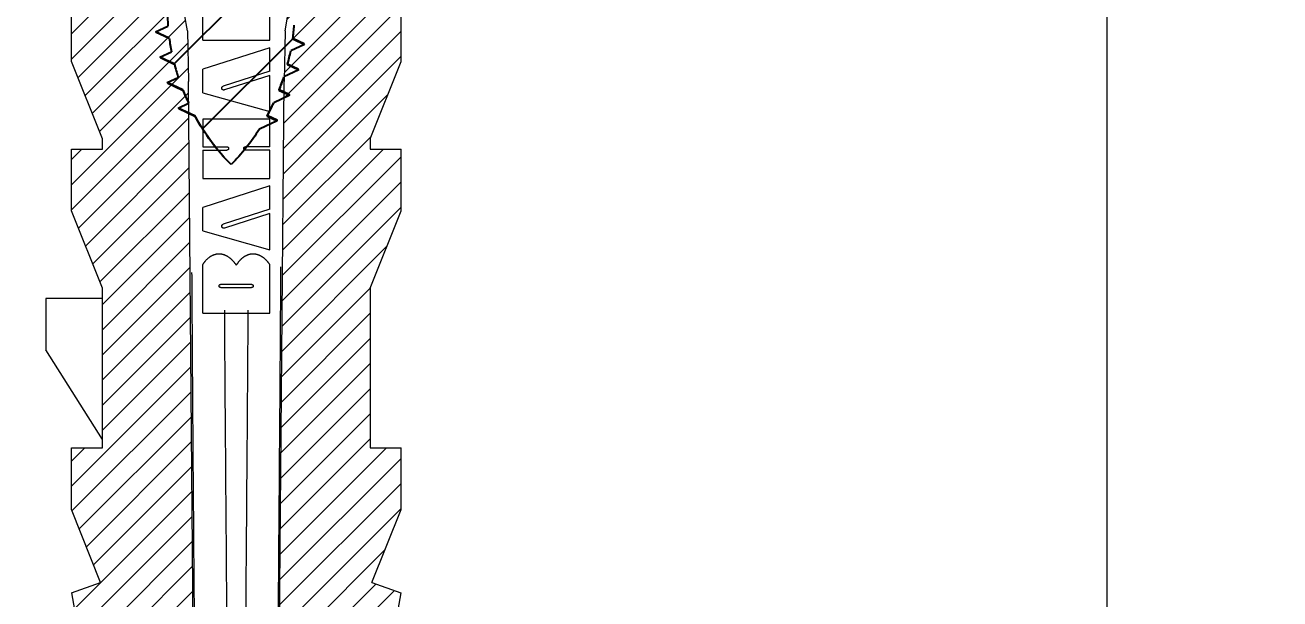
# Model space of a CAD drawing. Header units: millimetres. Extents: x 1366 to 1807, y -424 to -118.
# Drawn here: x 1563.7 to 1588.36, y -308.6 to -297.32 of the extents above; entities that cross this region are included whole.
import ezdxf

# ---------------------------------------------------------------- set-up
doc = ezdxf.new("R2010")
doc.units = ezdxf.units.MM
for name, color, linetype, lineweight in [('dim', 3, 'Continuous', 9), ('hatch', 56, 'Continuous', 9), ('part', 7, 'Continuous', 20)]:
    doc.layers.add(name, color=color, linetype=linetype, lineweight=lineweight)
doc.styles.add('宋体', font='SimSun.ttf')
doc.dimstyles.new('YanXiu', dxfattribs={"dimscale": 1.5, "dimtxt": 2.5, "dimasz": 2.2, "dimexe": 0.65, "dimexo": 0.65, "dimgap": 0.5, "dimtad": 1, "dimdsep": 46, "dimtxsty": '宋体', "dimcen": 0, "dimclrd": 3, "dimclre": 3, "dimclrt": 3, "dimazin": 2, "dimtfac": 1, "dimtofl": 0, "dimtmove": 0, "dimatfit": 3, "dimfxl": 0, "dimlwd": 5, "dimlwe": 5, "dimarcsym": 0})

# ---------------------------------------------------------------- blocks, each defined once
blk = doc.blocks.new('*D44')
at = {"layer": 'Defpoints', "color": 0}
for p in [(1609.363, -247.756), (1584.954, -326.591), (1609.363, -326.591)]:
    blk.add_point(p, dxfattribs=at)
at = {"layer": 'dim', "color": 3, "lineweight": 5}
for p, q in [((1608.614, -247.756), (1584.204, -247.756)), ((1584.954, -250.756), (1584.954, -323.591)), ((1608.614, -326.591), (1584.204, -326.591))]:
    blk.add_line(p, q, dxfattribs=at)
at = {"layer": 'dim', "color": 3}
for points in [[(1584.454, -250.756), (1585.454, -250.756), (1584.954, -247.756)], [(1584.454, -323.591), (1585.454, -323.591), (1584.954, -326.591)]]:
    blk.add_solid(points, dxfattribs=at)
at = {"layer": 'dim', "color": 3, "insert": (1582.329, -285.971), "char_height": 3.75, "attachment_point": 5, "rotation": 90, "style": '宋体'}
blk.add_mtext('78.84', dxfattribs=at)
blk = doc.blocks.new('*u48')
at = {"layer": 'hatch', "linetype": 'Continuous'}
h = blk.add_hatch(dxfattribs=at)
h.set_pattern_fill('DEFAULT__3', color=2, scale=0.34925, angle=45, style=0, pattern_type=0)
h.set_pattern_definition([(45, (-417.5015, -92.55667), (-0.24695704, 0.24695704), [])])
edge = h.paths.add_edge_path()
edge.add_line((0.999, -14.168), (2.573, -5.06))
edge.add_line((2.669, -0.357), (2.573, -5.06))
edge.add_spline(control_points=[(2.669, -0.357), (2.674, -0.147), (2.824, 0), (3.033, 0)], knot_values=[0, 0, 0, 0, 1, 1, 1, 1], weights=[1, 0.809532, 0.809532, 1], degree=3, periodic=0)
edge.add_line((3.033, 0), (4.187, 0))
edge.add_line((4.187, 0), (4.187, -0.202))
edge.add_line((4.187, -0.202), (3.023, -0.837))
edge.add_line((3.023, -3.744), (3.023, -0.837))
edge.add_line((3.276, -5.971), (3.023, -3.744))
edge.add_line((2.669, -7.489), (3.276, -5.971))
edge.add_line((2.669, -7.489), (2.669, -7.691))
edge.add_line((2.669, -7.691), (3.276, -7.691))
edge.add_line((3.276, -8.906), (3.276, -7.691))
edge.add_line((2.669, -10.424), (3.276, -8.906))
edge.add_line((2.669, -10.424), (2.669, -10.626))
edge.add_line((2.669, -10.626), (2.669, -13.396))
edge.add_line((2.669, -13.396), (2.669, -13.561))
edge.add_line((2.669, -13.561), (3.276, -13.561))
edge.add_line((3.276, -14.775), (3.276, -13.561))
edge.add_line((2.669, -16.293), (3.276, -14.775))
edge.add_line((2.669, -16.293), (2.669, -16.496))
edge.add_line((2.669, -16.496), (3.276, -16.496))
edge.add_line((3.276, -17.71), (3.276, -16.496))
edge.add_line((2.669, -19.228), (3.276, -17.71))
edge.add_line((2.669, -19.228), (2.669, -22.365))
edge.add_line((2.669, -22.365), (3.276, -22.365))
edge.add_line((3.276, -23.58), (3.276, -22.365))
edge.add_line((2.704, -25.009), (3.276, -23.58))
edge.add_line((2.704, -25.009), (3.273, -25.216))
edge.add_line((3.273, -25.216), (2.973, -26.919))
edge.add_line((2.973, -26.919), (2.973, -28.64))
edge.add_line((2.973, -28.64), (2.72, -30.056))
edge.add_line((1.354, -30.056), (2.72, -30.056))
edge.add_line((1.354, -30.056), (1.354, -31.068))
edge.add_line((1.354, -31.068), (0.848, -31.068))
edge.add_line((0.848, -30.056), (0.848, -31.068))
edge.add_line((0.848, -30.056), (0.979, -15.167))
edge.add_line((0.999, -14.168), (0.979, -15.167))
edge = h.paths.add_edge_path()
edge.add_line((-0.923, -14.168), (-2.497, -5.06))
edge.add_line((-0.923, -14.168), (-0.903, -15.167))
edge.add_line((-0.772, -30.056), (-0.903, -15.167))
edge.add_line((-0.772, -30.056), (-0.772, -31.068))
edge.add_line((-0.772, -31.068), (-1.278, -31.068))
edge.add_line((-1.278, -30.056), (-1.278, -31.068))
edge.add_line((-2.644, -30.056), (-1.278, -30.056))
edge.add_line((-2.897, -28.64), (-2.644, -30.056))
edge.add_line((-2.897, -26.919), (-2.897, -28.64))
edge.add_line((-3.197, -25.216), (-2.897, -26.919))
edge.add_line((-3.197, -25.216), (-2.629, -25.009))
edge.add_line((-2.629, -25.009), (-3.2, -23.58))
edge.add_line((-3.2, -23.58), (-3.2, -22.365))
edge.add_line((-3.2, -22.365), (-2.593, -22.365))
edge.add_line((-2.593, -22.365), (-2.593, -22.201))
edge.add_line((-2.593, -22.201), (-2.593, -19.43))
edge.add_line((-2.593, -19.43), (-2.593, -19.228))
edge.add_line((-2.593, -19.228), (-3.2, -17.71))
edge.add_line((-3.2, -17.71), (-3.2, -16.496))
edge.add_line((-3.2, -16.496), (-2.593, -16.496))
edge.add_line((-2.593, -16.496), (-2.593, -16.293))
edge.add_line((-2.593, -16.293), (-3.2, -14.775))
edge.add_line((-3.2, -14.775), (-3.2, -13.561))
edge.add_line((-3.2, -13.561), (-2.593, -13.561))
edge.add_line((-2.593, -13.561), (-2.593, -10.424))
edge.add_line((-2.593, -10.424), (-3.2, -8.906))
edge.add_line((-3.2, -8.906), (-3.2, -7.691))
edge.add_line((-3.2, -7.691), (-2.593, -7.691))
edge.add_line((-2.593, -7.691), (-2.593, -7.489))
edge.add_line((-2.593, -7.489), (-3.2, -5.971))
edge.add_line((-3.2, -5.971), (-2.947, -3.744))
edge.add_line((-2.947, -3.744), (-2.947, -0.837))
edge.add_line((-4.111, -0.202), (-2.947, -0.837))
edge.add_line((-4.111, -0.202), (-4.111, 0))
edge.add_line((-4.111, 0), (-2.958, 0))
edge.add_spline(control_points=[(-2.593, -0.357), (-2.598, -0.147), (-2.748, 0), (-2.958, 0)], knot_values=[0, 0, 0, 0, 1, 1, 1, 1], weights=[1, 0.809532, 0.809532, 1], degree=3, periodic=0)
edge.add_line((-2.593, -0.357), (-2.497, -5.06))
at = {"layer": 'part', "color": 7, "linetype": 'Continuous'}
for p, q in [((-0.923, -14.168), (-2.497, -5.06)), ((-0.923, -14.168), (-2.497, -5.06)), ((0.999, -14.168), (2.573, -5.06)), ((0.999, -14.168), (2.573, -5.06)), ((-3.2, -14.775), (-3.2, -13.561)), ((-3.2, -14.775), (-3.2, -13.561)), ((-0.62, -14.352), (-0.62, -13.587)), ((3.276, -14.775), (3.276, -13.561)), ((3.276, -14.775), (3.276, -13.561)), ((0.696, -14.352), (0.696, -13.814)), ((-0.923, -14.168), (-0.903, -15.167)), ((-0.923, -14.168), (-0.903, -15.167)), ((0.999, -14.168), (0.979, -15.167)), ((0.999, -14.168), (0.979, -15.167)), ((-0.62, -14.352), (0.696, -14.352)), ((0.696, -14.506), (-0.62, -14.927)), ((0.696, -14.964), (0.696, -14.506)), ((-2.593, -16.293), (-3.2, -14.775)), ((-2.593, -16.293), (-3.2, -14.775)), ((2.669, -16.293), (3.276, -14.775)), ((2.669, -16.293), (3.276, -14.775)), ((-0.62, -15.39), (-0.62, -14.927)), ((0.696, -14.964), (-0.22, -15.259)), ((-0.772, -30.056), (-0.903, -15.167)), ((-0.772, -30.056), (-0.903, -15.167)), ((0.696, -15.046), (-0.196, -15.333)), ((0.696, -15.759), (0.696, -15.046)), ((0.848, -30.056), (0.979, -15.167)), ((0.848, -30.056), (0.979, -15.167)), ((-0.62, -15.39), (0.696, -15.759)), ((-0.62, -15.909), (-0.62, -16.448)), ((0.696, -15.909), (-0.62, -15.909)), ((0.696, -16.448), (0.696, -15.909)), ((-3.2, -16.496), (-2.593, -16.496)), ((-3.2, -16.496), (-2.593, -16.496)), ((-3.2, -17.71), (-3.2, -16.496)), ((-3.2, -17.71), (-3.2, -16.496)), ((-2.593, -16.496), (-2.593, -16.293)), ((-2.593, -16.496), (-2.593, -16.293)), ((-0.62, -16.448), (-0.146, -16.448)), ((-0.62, -16.515), (-0.62, -17.073)), ((-0.62, -16.515), (-0.146, -16.515)), ((0.696, -16.448), (0.218, -16.448)), ((0.696, -16.515), (0.218, -16.515)), ((0.696, -17.073), (0.696, -16.515)), ((2.669, -16.293), (2.669, -16.496)), ((2.669, -16.293), (2.669, -16.496)), ((2.669, -16.496), (3.276, -16.496)), ((2.669, -16.496), (3.276, -16.496)), ((3.276, -17.71), (3.276, -16.496)), ((3.276, -17.71), (3.276, -16.496)), ((-0.62, -17.073), (0.696, -17.073)), ((0.696, -17.219), (-0.62, -17.64)), ((0.696, -17.677), (0.696, -17.219)), ((-2.593, -19.228), (-3.2, -17.71)), ((-2.593, -19.228), (-3.2, -17.71)), ((-0.62, -18.103), (-0.62, -17.64)), ((0.696, -17.677), (-0.22, -17.972)), ((2.669, -19.228), (3.276, -17.71)), ((2.669, -19.228), (3.276, -17.71)), ((0.696, -17.76), (-0.196, -18.047)), ((0.696, -18.472), (0.696, -17.76)), ((-0.62, -18.103), (0.696, -18.472)), ((-0.604, -18.737), (-0.608, -18.743)), ((-0.6, -18.731), (-0.604, -18.737)), ((-0.596, -18.726), (-0.6, -18.731)), ((-0.591, -18.72), (-0.596, -18.726)), ((-0.587, -18.714), (-0.591, -18.72)), ((-0.583, -18.709), (-0.587, -18.714)), ((-0.579, -18.704), (-0.583, -18.709)), ((-0.574, -18.698), (-0.579, -18.704)), ((-0.57, -18.693), (-0.574, -18.698)), ((-0.565, -18.688), (-0.57, -18.693)), ((-0.561, -18.683), (-0.565, -18.688)), ((-0.551, -18.673), (-0.561, -18.683)), ((-0.542, -18.664), (-0.551, -18.673)), ((-0.537, -18.659), (-0.542, -18.664)), ((-0.532, -18.655), (-0.537, -18.659)), ((-0.528, -18.651), (-0.532, -18.655)), ((-0.523, -18.646), (-0.528, -18.651)), ((-0.518, -18.642), (-0.523, -18.646)), ((-0.513, -18.638), (-0.518, -18.642)), ((-0.503, -18.63), (-0.513, -18.638)), ((-0.493, -18.623), (-0.503, -18.63)), ((-0.487, -18.619), (-0.493, -18.623)), ((-0.482, -18.615), (-0.487, -18.619)), ((-0.477, -18.612), (-0.482, -18.615)), ((-0.472, -18.609), (-0.477, -18.612)), ((-0.467, -18.606), (-0.472, -18.609)), ((-0.461, -18.602), (-0.467, -18.606)), ((-0.456, -18.599), (-0.461, -18.602)), ((-0.451, -18.597), (-0.456, -18.599)), ((-0.445, -18.594), (-0.451, -18.597)), ((-0.44, -18.591), (-0.445, -18.594)), ((-0.435, -18.588), (-0.44, -18.591)), ((-0.429, -18.586), (-0.435, -18.588)), ((-0.424, -18.584), (-0.429, -18.586)), ((-0.418, -18.581), (-0.424, -18.584)), ((-0.413, -18.579), (-0.418, -18.581)), ((-0.407, -18.577), (-0.413, -18.579)), ((-0.402, -18.575), (-0.407, -18.577)), ((-0.396, -18.573), (-0.402, -18.575)), ((-0.39, -18.572), (-0.396, -18.573)), ((-0.385, -18.57), (-0.39, -18.572)), ((-0.379, -18.568), (-0.385, -18.57)), ((-0.373, -18.567), (-0.379, -18.568)), ((-0.368, -18.566), (-0.373, -18.567)), ((-0.362, -18.564), (-0.368, -18.566)), ((-0.356, -18.563), (-0.362, -18.564)), ((-0.351, -18.562), (-0.356, -18.563)), ((-0.345, -18.561), (-0.351, -18.562)), ((-0.339, -18.561), (-0.345, -18.561)), ((-0.334, -18.56), (-0.339, -18.561)), ((-0.328, -18.559), (-0.334, -18.56)), ((-0.322, -18.559), (-0.328, -18.559)), ((-0.316, -18.559), (-0.322, -18.559)), ((-0.311, -18.558), (-0.316, -18.559)), ((-0.305, -18.558), (-0.311, -18.558)), ((-0.299, -18.558), (-0.305, -18.558)), ((-0.293, -18.558), (-0.299, -18.558)), ((-0.288, -18.559), (-0.293, -18.558)), ((-0.282, -18.559), (-0.288, -18.559)), ((-0.276, -18.559), (-0.282, -18.559)), ((-0.27, -18.56), (-0.276, -18.559)), ((-0.265, -18.56), (-0.27, -18.56)), ((-0.259, -18.561), (-0.265, -18.56)), ((-0.253, -18.562), (-0.259, -18.561)), ((-0.247, -18.563), (-0.253, -18.562)), ((-0.242, -18.564), (-0.247, -18.563)), ((-0.236, -18.565), (-0.242, -18.564)), ((-0.23, -18.566), (-0.236, -18.565)), ((-0.225, -18.568), (-0.23, -18.566)), ((-0.219, -18.569), (-0.225, -18.568)), ((-0.213, -18.571), (-0.219, -18.569)), ((-0.207, -18.573), (-0.213, -18.571)), ((-0.202, -18.575), (-0.207, -18.573)), ((-0.196, -18.576), (-0.202, -18.575)), ((-0.191, -18.578), (-0.196, -18.576)), ((-0.185, -18.581), (-0.191, -18.578)), ((-0.179, -18.583), (-0.185, -18.581)), ((-0.174, -18.585), (-0.179, -18.583)), ((-0.168, -18.588), (-0.174, -18.585)), ((-0.163, -18.59), (-0.168, -18.588)), ((-0.157, -18.593), (-0.163, -18.59)), ((-0.152, -18.596), (-0.157, -18.593)), ((-0.146, -18.599), (-0.152, -18.596)), ((-0.141, -18.601), (-0.146, -18.599)), ((-0.135, -18.605), (-0.141, -18.601)), ((-0.13, -18.608), (-0.135, -18.605)), ((-0.124, -18.611), (-0.13, -18.608)), ((-0.119, -18.614), (-0.124, -18.611)), ((-0.114, -18.618), (-0.119, -18.614)), ((-0.103, -18.625), (-0.114, -18.618)), ((-0.098, -18.629), (-0.103, -18.625)), ((-0.093, -18.633), (-0.098, -18.629)), ((-0.087, -18.637), (-0.093, -18.633)), ((-0.082, -18.641), (-0.087, -18.637)), ((-0.077, -18.645), (-0.082, -18.641)), ((-0.072, -18.649), (-0.077, -18.645)), ((-0.067, -18.654), (-0.072, -18.649)), ((-0.062, -18.658), (-0.067, -18.654)), ((-0.057, -18.662), (-0.062, -18.658)), ((-0.052, -18.667), (-0.057, -18.662)), ((-0.047, -18.672), (-0.052, -18.667)), ((-0.042, -18.677), (-0.047, -18.672)), ((-0.037, -18.682), (-0.042, -18.677)), ((-0.033, -18.687), (-0.037, -18.682)), ((-0.028, -18.692), (-0.033, -18.687)), ((-0.023, -18.697), (-0.028, -18.692)), ((-0.018, -18.702), (-0.023, -18.697)), ((-0.009, -18.713), (-0.018, -18.702)), ((0, -18.724), (-0.009, -18.713)), ((0.004, -18.729), (0, -18.724)), ((0.009, -18.735), (0.004, -18.729)), ((0.013, -18.741), (0.009, -18.735)), ((0.066, -18.735), (0.061, -18.741)), ((0.07, -18.729), (0.066, -18.735)), ((0.074, -18.724), (0.07, -18.729)), ((0.078, -18.718), (0.074, -18.724)), ((0.082, -18.713), (0.078, -18.718)), ((0.087, -18.707), (0.082, -18.713)), ((0.091, -18.702), (0.087, -18.707)), ((0.095, -18.697), (0.091, -18.702)), ((0.1, -18.691), (0.095, -18.697)), ((0.104, -18.686), (0.1, -18.691)), ((0.109, -18.681), (0.104, -18.686)), ((0.114, -18.677), (0.109, -18.681)), ((0.118, -18.672), (0.114, -18.677)), ((0.123, -18.667), (0.118, -18.672)), ((0.128, -18.662), (0.123, -18.667)), ((0.133, -18.658), (0.128, -18.662)), ((0.137, -18.653), (0.133, -18.658)), ((0.142, -18.649), (0.137, -18.653)), ((0.147, -18.645), (0.142, -18.649)), ((0.152, -18.641), (0.147, -18.645)), ((0.157, -18.637), (0.152, -18.641)), ((0.162, -18.633), (0.157, -18.637)), ((0.167, -18.629), (0.162, -18.633)), ((0.172, -18.625), (0.167, -18.629)), ((0.177, -18.621), (0.172, -18.625)), ((0.182, -18.618), (0.177, -18.621)), ((0.188, -18.614), (0.182, -18.618)), ((0.193, -18.611), (0.188, -18.614)), ((0.198, -18.608), (0.193, -18.611)), ((0.203, -18.604), (0.198, -18.608)), ((0.209, -18.601), (0.203, -18.604)), ((0.214, -18.598), (0.209, -18.601)), ((0.219, -18.596), (0.214, -18.598)), ((0.225, -18.593), (0.219, -18.596)), ((0.23, -18.59), (0.225, -18.593)), ((0.236, -18.588), (0.23, -18.59)), ((0.241, -18.585), (0.236, -18.588)), ((0.247, -18.583), (0.241, -18.585)), ((0.252, -18.581), (0.247, -18.583)), ((0.258, -18.578), (0.252, -18.581)), ((0.263, -18.576), (0.258, -18.578)), ((0.269, -18.574), (0.263, -18.576)), ((0.274, -18.573), (0.269, -18.574)), ((0.28, -18.571), (0.274, -18.573)), ((0.286, -18.569), (0.28, -18.571)), ((0.291, -18.568), (0.286, -18.569)), ((0.297, -18.566), (0.291, -18.568)), ((0.302, -18.565), (0.297, -18.566)), ((0.308, -18.564), (0.302, -18.565)), ((0.314, -18.563), (0.308, -18.564)), ((0.32, -18.562), (0.314, -18.563)), ((0.325, -18.561), (0.32, -18.562)), ((0.331, -18.56), (0.325, -18.561)), ((0.337, -18.56), (0.331, -18.56)), ((0.342, -18.559), (0.337, -18.56)), ((0.348, -18.559), (0.342, -18.559)), ((0.354, -18.558), (0.348, -18.559)), ((0.36, -18.558), (0.354, -18.558)), ((0.365, -18.558), (0.36, -18.558)), ((0.371, -18.558), (0.365, -18.558)), ((0.377, -18.558), (0.371, -18.558)), ((0.383, -18.559), (0.377, -18.558)), ((0.388, -18.559), (0.383, -18.559)), ((0.394, -18.559), (0.388, -18.559)), ((0.4, -18.56), (0.394, -18.559)), ((0.406, -18.561), (0.4, -18.56)), ((0.412, -18.561), (0.406, -18.561)), ((0.417, -18.562), (0.412, -18.561)), ((0.423, -18.563), (0.417, -18.562)), ((0.429, -18.564), (0.423, -18.563)), ((0.434, -18.566), (0.429, -18.564)), ((0.44, -18.567), (0.434, -18.566)), ((0.446, -18.568), (0.44, -18.567)), ((0.452, -18.57), (0.446, -18.568)), ((0.457, -18.572), (0.452, -18.57)), ((0.463, -18.573), (0.457, -18.572)), ((0.469, -18.575), (0.463, -18.573)), ((0.474, -18.577), (0.469, -18.575)), ((0.48, -18.579), (0.474, -18.577)), ((0.485, -18.582), (0.48, -18.579)), ((0.491, -18.584), (0.485, -18.582)), ((0.497, -18.586), (0.491, -18.584)), ((0.502, -18.589), (0.497, -18.586)), ((0.508, -18.591), (0.502, -18.589)), ((0.513, -18.594), (0.508, -18.591)), ((0.519, -18.597), (0.513, -18.594)), ((0.524, -18.6), (0.519, -18.597)), ((0.53, -18.603), (0.524, -18.6)), ((0.535, -18.606), (0.53, -18.603)), ((0.541, -18.609), (0.535, -18.606)), ((0.546, -18.612), (0.541, -18.609)), ((0.551, -18.616), (0.546, -18.612)), ((0.557, -18.619), (0.551, -18.616)), ((0.567, -18.627), (0.557, -18.619)), ((0.578, -18.634), (0.567, -18.627)), ((0.583, -18.638), (0.578, -18.634)), ((0.588, -18.643), (0.583, -18.638)), ((0.593, -18.647), (0.588, -18.643)), ((0.598, -18.651), (0.593, -18.647)), ((0.603, -18.655), (0.598, -18.651)), ((0.608, -18.66), (0.603, -18.655)), ((0.613, -18.664), (0.608, -18.66)), ((0.618, -18.669), (0.613, -18.664)), ((0.623, -18.674), (0.618, -18.669)), ((0.628, -18.679), (0.623, -18.674)), ((0.638, -18.689), (0.628, -18.679)), ((0.647, -18.699), (0.638, -18.689)), ((0.652, -18.704), (0.647, -18.699)), ((0.656, -18.71), (0.652, -18.704)), ((0.661, -18.715), (0.656, -18.71)), ((0.665, -18.721), (0.661, -18.715)), ((0.67, -18.726), (0.665, -18.721)), ((0.674, -18.732), (0.67, -18.726)), ((0.679, -18.738), (0.674, -18.732)), ((-0.616, -18.755), (-0.62, -18.761)), ((-0.62, -19.717), (-0.62, -18.761)), ((-0.612, -18.749), (-0.616, -18.755)), ((-0.608, -18.743), (-0.612, -18.749)), ((0.017, -18.747), (0.013, -18.741)), ((0.022, -18.753), (0.017, -18.747)), ((0.026, -18.759), (0.022, -18.753)), ((0.03, -18.765), (0.026, -18.759)), ((0.034, -18.771), (0.03, -18.765)), ((0.038, -18.778), (0.034, -18.771)), ((0.042, -18.771), (0.038, -18.778)), ((0.046, -18.765), (0.042, -18.771)), ((0.05, -18.759), (0.046, -18.765)), ((0.053, -18.753), (0.05, -18.759)), ((0.057, -18.747), (0.053, -18.753)), ((0.061, -18.741), (0.057, -18.747)), ((0.683, -18.744), (0.679, -18.738)), ((0.687, -18.75), (0.683, -18.744)), ((0.692, -18.756), (0.687, -18.75)), ((0.696, -18.762), (0.692, -18.756)), ((0.696, -19.717), (0.696, -18.762)), ((-2.593, -22.365), (-2.593, -19.228)), ((-2.593, -19.43), (-2.593, -19.228)), ((-0.267, -19.151), (0.338, -19.151)), ((-0.267, -19.218), (0.338, -19.218)), ((2.669, -19.228), (2.669, -22.365)), ((2.669, -19.228), (2.669, -22.365)), ((-2.593, -19.43), (-3.706, -19.43)), ((-3.706, -19.43), (-3.706, -20.442)), ((-2.593, -22.201), (-2.593, -19.43)), ((-0.62, -19.717), (0.696, -19.717)), ((-2.593, -22.201), (-3.706, -20.442)), ((-3.2, -22.365), (-2.593, -22.365)), ((-3.2, -22.365), (-2.593, -22.365)), ((-3.2, -23.58), (-3.2, -22.365)), ((-3.2, -23.58), (-3.2, -22.365)), ((-2.593, -22.365), (-2.593, -22.201)), ((2.669, -22.365), (3.276, -22.365)), ((2.669, -22.365), (3.276, -22.365)), ((3.276, -23.58), (3.276, -22.365)), ((3.276, -23.58), (3.276, -22.365)), ((-2.629, -25.009), (-3.2, -23.58)), ((-2.629, -25.009), (-3.2, -23.58)), ((2.704, -25.009), (3.276, -23.58)), ((2.704, -25.009), (3.276, -23.58)), ((-3.197, -25.216), (-2.629, -25.009)), ((-3.197, -25.216), (-2.629, -25.009)), ((2.704, -25.009), (3.273, -25.216)), ((2.704, -25.009), (3.273, -25.216)), ((-3.197, -25.216), (-2.897, -26.919)), ((-3.197, -25.216), (-2.897, -26.919)), ((3.273, -25.216), (2.973, -26.919)), ((3.273, -25.216), (2.973, -26.919))]:
    blk.add_line(p, q, dxfattribs=at)
for points in [[(-0.196, -15.333), (-0.198, -15.333), (-0.2, -15.334), (-0.201, -15.334), (-0.203, -15.335), (-0.205, -15.335), (-0.206, -15.335), (-0.208, -15.335), (-0.21, -15.335), (-0.211, -15.335), (-0.213, -15.335), (-0.215, -15.334), (-0.216, -15.334), (-0.218, -15.334), (-0.22, -15.333), (-0.221, -15.333), (-0.223, -15.332), (-0.224, -15.331), (-0.226, -15.331), (-0.227, -15.33), (-0.229, -15.329), (-0.23, -15.328), (-0.232, -15.327), (-0.233, -15.326), (-0.234, -15.325), (-0.235, -15.324), (-0.237, -15.323), (-0.238, -15.322), (-0.239, -15.32), (-0.24, -15.319), (-0.241, -15.318), (-0.242, -15.316), (-0.243, -15.315), (-0.243, -15.313), (-0.244, -15.312), (-0.245, -15.31), (-0.245, -15.309), (-0.246, -15.307), (-0.246, -15.305), (-0.247, -15.304), (-0.247, -15.302), (-0.247, -15.3), (-0.247, -15.299), (-0.247, -15.297), (-0.247, -15.295), (-0.247, -15.294), (-0.247, -15.292), (-0.247, -15.29), (-0.247, -15.289), (-0.246, -15.287), (-0.246, -15.285), (-0.246, -15.284), (-0.245, -15.282), (-0.244, -15.281), (-0.244, -15.279), (-0.243, -15.278), (-0.242, -15.276), (-0.241, -15.275), (-0.24, -15.273), (-0.239, -15.272), (-0.238, -15.271), (-0.237, -15.269), (-0.236, -15.268), (-0.235, -15.267), (-0.234, -15.266), (-0.232, -15.265), (-0.231, -15.264), (-0.229, -15.263), (-0.228, -15.262), (-0.227, -15.261), (-0.225, -15.26), (-0.223, -15.26), (-0.222, -15.259), (-0.22, -15.259)], [(-0.146, -16.448), (-0.145, -16.448), (-0.143, -16.448), (-0.142, -16.448), (-0.14, -16.449), (-0.139, -16.449), (-0.138, -16.449), (-0.136, -16.45), (-0.135, -16.45), (-0.134, -16.451), (-0.132, -16.451), (-0.131, -16.452), (-0.13, -16.452), (-0.129, -16.453), (-0.127, -16.454), (-0.126, -16.455), (-0.125, -16.455), (-0.124, -16.456), (-0.123, -16.457), (-0.122, -16.458), (-0.121, -16.459), (-0.12, -16.46), (-0.119, -16.461), (-0.118, -16.463), (-0.118, -16.464), (-0.117, -16.465), (-0.116, -16.466), (-0.116, -16.467), (-0.115, -16.469), (-0.115, -16.47), (-0.114, -16.471), (-0.114, -16.473), (-0.113, -16.474), (-0.113, -16.475), (-0.113, -16.477), (-0.113, -16.478), (-0.112, -16.48), (-0.112, -16.481), (-0.112, -16.482), (-0.112, -16.484), (-0.113, -16.485), (-0.113, -16.487), (-0.113, -16.488), (-0.113, -16.489), (-0.114, -16.491), (-0.114, -16.492), (-0.115, -16.493), (-0.115, -16.495), (-0.116, -16.496), (-0.116, -16.497), (-0.117, -16.498), (-0.118, -16.5), (-0.118, -16.501), (-0.119, -16.502), (-0.12, -16.503), (-0.121, -16.504), (-0.122, -16.505), (-0.123, -16.506), (-0.124, -16.507), (-0.125, -16.508), (-0.126, -16.509), (-0.127, -16.51), (-0.129, -16.51), (-0.13, -16.511), (-0.131, -16.512), (-0.132, -16.512), (-0.134, -16.513), (-0.135, -16.513), (-0.136, -16.514), (-0.138, -16.514), (-0.139, -16.514), (-0.14, -16.515), (-0.142, -16.515), (-0.143, -16.515), (-0.145, -16.515), (-0.146, -16.515)], [(0.218, -16.515), (0.217, -16.515), (0.215, -16.515), (0.214, -16.515), (0.213, -16.515), (0.211, -16.514), (0.21, -16.514), (0.208, -16.514), (0.207, -16.513), (0.206, -16.513), (0.205, -16.512), (0.203, -16.512), (0.202, -16.511), (0.201, -16.51), (0.2, -16.51), (0.198, -16.509), (0.197, -16.508), (0.196, -16.507), (0.195, -16.506), (0.194, -16.505), (0.193, -16.504), (0.192, -16.503), (0.191, -16.502), (0.191, -16.501), (0.19, -16.5), (0.189, -16.498), (0.188, -16.497), (0.188, -16.496), (0.187, -16.495), (0.187, -16.493), (0.186, -16.492), (0.186, -16.491), (0.186, -16.489), (0.185, -16.488), (0.185, -16.487), (0.185, -16.485), (0.185, -16.484), (0.185, -16.482), (0.185, -16.481), (0.185, -16.48), (0.185, -16.478), (0.185, -16.477), (0.185, -16.475), (0.186, -16.474), (0.186, -16.473), (0.186, -16.471), (0.187, -16.47), (0.187, -16.469), (0.188, -16.467), (0.188, -16.466), (0.189, -16.465), (0.19, -16.464), (0.191, -16.463), (0.191, -16.461), (0.192, -16.46), (0.193, -16.459), (0.194, -16.458), (0.195, -16.457), (0.196, -16.456), (0.197, -16.455), (0.198, -16.455), (0.2, -16.454), (0.201, -16.453), (0.202, -16.452), (0.203, -16.452), (0.205, -16.451), (0.206, -16.451), (0.207, -16.45), (0.208, -16.45), (0.21, -16.449), (0.211, -16.449), (0.213, -16.449), (0.214, -16.448), (0.215, -16.448), (0.217, -16.448), (0.218, -16.448)], [(-0.196, -18.047), (-0.198, -18.047), (-0.2, -18.047), (-0.201, -18.048), (-0.203, -18.048), (-0.205, -18.048), (-0.206, -18.048), (-0.208, -18.048), (-0.21, -18.048), (-0.211, -18.048), (-0.213, -18.048), (-0.215, -18.048), (-0.216, -18.048), (-0.218, -18.047), (-0.22, -18.047), (-0.221, -18.046), (-0.223, -18.046), (-0.224, -18.045), (-0.226, -18.044), (-0.227, -18.044), (-0.229, -18.043), (-0.23, -18.042), (-0.232, -18.041), (-0.233, -18.04), (-0.234, -18.039), (-0.235, -18.038), (-0.237, -18.036), (-0.238, -18.035), (-0.239, -18.034), (-0.24, -18.032), (-0.241, -18.031), (-0.242, -18.03), (-0.243, -18.028), (-0.243, -18.027), (-0.244, -18.025), (-0.245, -18.024), (-0.245, -18.022), (-0.246, -18.02), (-0.246, -18.019), (-0.247, -18.017), (-0.247, -18.016), (-0.247, -18.014), (-0.247, -18.012), (-0.247, -18.011), (-0.247, -18.009), (-0.247, -18.007), (-0.247, -18.005), (-0.247, -18.004), (-0.247, -18.002), (-0.246, -18.001), (-0.246, -17.999), (-0.246, -17.997), (-0.245, -17.996), (-0.244, -17.994), (-0.244, -17.993), (-0.243, -17.991), (-0.242, -17.99), (-0.241, -17.988), (-0.24, -17.987), (-0.239, -17.985), (-0.238, -17.984), (-0.237, -17.983), (-0.236, -17.982), (-0.235, -17.98), (-0.234, -17.979), (-0.232, -17.978), (-0.231, -17.977), (-0.229, -17.976), (-0.228, -17.976), (-0.227, -17.975), (-0.225, -17.974), (-0.223, -17.973), (-0.222, -17.973), (-0.22, -17.972)], [(-0.267, -19.218), (-0.268, -19.218), (-0.27, -19.218), (-0.271, -19.218), (-0.272, -19.218), (-0.274, -19.218), (-0.275, -19.217), (-0.276, -19.217), (-0.278, -19.217), (-0.279, -19.216), (-0.28, -19.216), (-0.282, -19.215), (-0.283, -19.214), (-0.284, -19.214), (-0.285, -19.213), (-0.286, -19.212), (-0.288, -19.211), (-0.289, -19.21), (-0.29, -19.209), (-0.291, -19.208), (-0.292, -19.207), (-0.293, -19.206), (-0.293, -19.205), (-0.294, -19.204), (-0.295, -19.203), (-0.296, -19.202), (-0.296, -19.201), (-0.297, -19.199), (-0.298, -19.198), (-0.298, -19.197), (-0.299, -19.195), (-0.299, -19.194), (-0.299, -19.193), (-0.3, -19.191), (-0.3, -19.19), (-0.3, -19.188), (-0.3, -19.187), (-0.3, -19.186), (-0.3, -19.184), (-0.3, -19.183), (-0.3, -19.181), (-0.3, -19.18), (-0.3, -19.179), (-0.299, -19.177), (-0.299, -19.176), (-0.299, -19.175), (-0.298, -19.173), (-0.298, -19.172), (-0.297, -19.171), (-0.296, -19.169), (-0.296, -19.168), (-0.295, -19.167), (-0.294, -19.166), (-0.293, -19.165), (-0.293, -19.164), (-0.292, -19.163), (-0.291, -19.162), (-0.29, -19.161), (-0.289, -19.16), (-0.288, -19.159), (-0.286, -19.158), (-0.285, -19.157), (-0.284, -19.156), (-0.283, -19.156), (-0.282, -19.155), (-0.28, -19.154), (-0.279, -19.154), (-0.278, -19.153), (-0.276, -19.153), (-0.275, -19.153), (-0.274, -19.152), (-0.272, -19.152), (-0.271, -19.152), (-0.27, -19.152), (-0.268, -19.152), (-0.267, -19.151)], [(0.338, -19.151), (0.339, -19.152), (0.34, -19.152), (0.342, -19.152), (0.343, -19.152), (0.345, -19.152), (0.346, -19.153), (0.347, -19.153), (0.349, -19.153), (0.35, -19.154), (0.351, -19.154), (0.353, -19.155), (0.354, -19.156), (0.355, -19.156), (0.356, -19.157), (0.357, -19.158), (0.358, -19.159), (0.359, -19.16), (0.361, -19.161), (0.362, -19.162), (0.363, -19.163), (0.363, -19.164), (0.364, -19.165), (0.365, -19.166), (0.366, -19.167), (0.367, -19.168), (0.367, -19.169), (0.368, -19.171), (0.368, -19.172), (0.369, -19.173), (0.369, -19.175), (0.37, -19.176), (0.37, -19.177), (0.371, -19.179), (0.371, -19.18), (0.371, -19.181), (0.371, -19.183), (0.371, -19.184), (0.371, -19.186), (0.371, -19.187), (0.371, -19.188), (0.371, -19.19), (0.371, -19.191), (0.37, -19.193), (0.37, -19.194), (0.369, -19.195), (0.369, -19.197), (0.368, -19.198), (0.368, -19.199), (0.367, -19.201), (0.367, -19.202), (0.366, -19.203), (0.365, -19.204), (0.364, -19.205), (0.363, -19.206), (0.363, -19.207), (0.362, -19.208), (0.361, -19.209), (0.359, -19.21), (0.358, -19.211), (0.357, -19.212), (0.356, -19.213), (0.355, -19.214), (0.354, -19.214), (0.353, -19.215), (0.351, -19.216), (0.35, -19.216), (0.349, -19.217), (0.347, -19.217), (0.346, -19.217), (0.345, -19.218), (0.343, -19.218), (0.342, -19.218), (0.34, -19.218), (0.339, -19.218), (0.338, -19.218)]]:
    blk.add_lwpolyline(points, dxfattribs=at)
for points, start_tangent, end_tangent in [([(-0.839, -18.92), (-0.831, -20.115), (-0.795, -25.078), (-0.757, -30.056)], (0.007212, -0.999974), (0.007546, -0.999972)), ([(0.833, -30.056), (0.87, -25.078), (0.907, -20.115), (0.916, -18.809)], (0.007546, 0.999972), (0.007209, 0.999974)), ([(-0.113, -30.056), (-0.15, -25.078), (-0.187, -20.115), (-0.19, -19.658)], (-0.007546, 0.999972), (-0.00723, 0.999974)), ([(0.266, -19.66), (0.263, -20.115), (0.226, -25.078), (0.189, -30.056)], (-0.00723, -0.999974), (-0.007546, -0.999972))]:
    blk.add_spline(points, degree=3, dxfattribs=dict(at, start_tangent=start_tangent, end_tangent=end_tangent))

msp = doc.modelspace()

# ---------------------------------------------------------------- hatches: boundary and pattern name
at = {"linetype": 'Continuous'}
h = msp.add_hatch(dxfattribs=at)
h.set_pattern_fill('DEFAULT__4', color=2, scale=1.296802, angle=45, style=0, pattern_type=0)
h.set_pattern_definition([(45, (1195.3409, -368.6069), (-0.9169777, 0.9169777), [])])
edge = h.paths.add_edge_path()
edge.add_line((1571.149, -280.162), (1569.167, -280.162))
edge.add_line((1569.167, -280.162), (1569.249, -280.2))
edge.add_line((1569.249, -280.2), (1568.999, -280.317))
edge.add_line((1568.999, -280.317), (1568.999, -280.584))
edge.add_line((1568.999, -280.584), (1569.249, -280.7))
edge.add_line((1569.249, -280.7), (1568.999, -280.817))
edge.add_line((1568.999, -280.817), (1568.999, -281.084))
edge.add_line((1568.999, -281.084), (1569.249, -281.2))
edge.add_line((1569.249, -281.2), (1568.999, -281.317))
edge.add_line((1568.999, -281.317), (1568.999, -281.584))
edge.add_line((1568.999, -281.584), (1569.249, -281.7))
edge.add_line((1569.249, -281.7), (1568.999, -281.817))
edge.add_line((1568.999, -281.817), (1568.999, -282.084))
edge.add_line((1568.999, -282.084), (1569.249, -282.2))
edge.add_line((1569.249, -282.2), (1568.999, -282.317))
edge.add_line((1568.999, -282.317), (1568.999, -282.584))
edge.add_line((1568.999, -282.584), (1569.249, -282.7))
edge.add_line((1569.249, -282.7), (1568.999, -282.817))
edge.add_line((1568.999, -282.817), (1568.999, -283.084))
edge.add_line((1568.999, -283.084), (1569.249, -283.2))
edge.add_line((1569.249, -283.2), (1568.999, -283.317))
edge.add_line((1568.999, -283.317), (1568.999, -283.584))
edge.add_line((1568.999, -283.584), (1569.249, -283.7))
edge.add_line((1569.249, -283.7), (1568.999, -283.817))
edge.add_line((1568.999, -283.817), (1568.999, -284.084))
edge.add_line((1568.999, -284.084), (1569.249, -284.2))
edge.add_line((1569.249, -284.2), (1568.999, -284.317))
edge.add_line((1568.999, -284.317), (1568.999, -284.584))
edge.add_line((1568.999, -284.584), (1569.249, -284.7))
edge.add_line((1569.249, -284.7), (1568.999, -284.817))
edge.add_line((1568.999, -284.817), (1568.999, -285.084))
edge.add_line((1568.999, -285.084), (1569.249, -285.2))
edge.add_line((1569.249, -285.2), (1568.999, -285.317))
edge.add_line((1568.999, -285.317), (1568.999, -285.584))
edge.add_line((1568.999, -285.584), (1569.249, -285.7))
edge.add_line((1569.249, -285.7), (1568.999, -285.817))
edge.add_line((1568.999, -285.817), (1568.999, -286.084))
edge.add_line((1568.999, -286.084), (1569.249, -286.2))
edge.add_line((1569.249, -286.2), (1568.999, -286.317))
edge.add_line((1568.999, -286.317), (1568.999, -286.584))
edge.add_line((1568.999, -286.584), (1569.249, -286.7))
edge.add_line((1569.249, -286.7), (1568.999, -286.817))
edge.add_line((1568.999, -286.817), (1568.999, -287.084))
edge.add_line((1568.999, -287.084), (1569.249, -287.2))
edge.add_line((1569.249, -287.2), (1568.999, -287.317))
edge.add_line((1568.999, -287.317), (1568.999, -287.584))
edge.add_line((1568.999, -287.584), (1569.249, -287.7))
edge.add_line((1569.249, -287.7), (1568.999, -287.817))
edge.add_line((1568.999, -287.817), (1568.999, -288.084))
edge.add_line((1568.999, -288.084), (1569.249, -288.2))
edge.add_line((1569.249, -288.2), (1568.999, -288.317))
edge.add_line((1568.999, -288.317), (1568.999, -288.584))
edge.add_line((1568.999, -288.584), (1569.249, -288.7))
edge.add_line((1569.249, -288.7), (1568.999, -288.817))
edge.add_line((1568.999, -288.817), (1568.999, -289.084))
edge.add_line((1568.999, -289.084), (1569.249, -289.2))
edge.add_line((1569.249, -289.2), (1568.999, -289.317))
edge.add_line((1568.999, -289.317), (1568.999, -289.584))
edge.add_line((1568.999, -289.584), (1569.249, -289.7))
edge.add_line((1569.249, -289.7), (1568.999, -289.817))
edge.add_line((1568.999, -289.817), (1568.999, -290.084))
edge.add_line((1568.999, -290.084), (1569.249, -290.2))
edge.add_line((1569.249, -290.2), (1568.999, -290.317))
edge.add_line((1568.999, -290.317), (1568.999, -290.584))
edge.add_line((1568.999, -290.584), (1569.249, -290.7))
edge.add_line((1569.249, -290.7), (1568.999, -290.817))
edge.add_line((1568.999, -290.817), (1568.999, -291.084))
edge.add_line((1568.999, -291.084), (1569.249, -291.2))
edge.add_line((1569.249, -291.2), (1568.999, -291.317))
edge.add_line((1568.999, -291.317), (1568.999, -291.584))
edge.add_line((1568.999, -291.584), (1569.249, -291.7))
edge.add_line((1569.249, -291.7), (1568.999, -291.817))
edge.add_line((1568.999, -291.817), (1568.999, -292.084))
edge.add_line((1568.999, -292.084), (1569.249, -292.2))
edge.add_line((1569.249, -292.2), (1568.999, -292.317))
edge.add_line((1568.999, -292.317), (1568.999, -292.584))
edge.add_line((1568.999, -292.584), (1569.249, -292.7))
edge.add_line((1569.249, -292.7), (1568.999, -292.817))
edge.add_line((1568.999, -292.817), (1568.999, -293.084))
edge.add_line((1568.999, -293.084), (1569.249, -293.2))
edge.add_line((1569.249, -293.2), (1568.999, -293.317))
edge.add_line((1568.999, -293.317), (1568.999, -293.584))
edge.add_line((1568.999, -293.584), (1569.249, -293.7))
edge.add_line((1569.249, -293.7), (1568.999, -293.817))
edge.add_line((1568.999, -293.817), (1568.999, -294.084))
edge.add_line((1568.999, -294.084), (1569.249, -294.2))
edge.add_line((1569.249, -294.2), (1568.999, -294.317))
edge.add_line((1568.999, -294.317), (1568.999, -294.584))
edge.add_line((1568.999, -294.584), (1569.249, -294.7))
edge.add_line((1569.249, -294.7), (1568.999, -294.817))
edge.add_line((1568.999, -294.817), (1568.999, -295.084))
edge.add_line((1568.999, -295.084), (1569.249, -295.2))
edge.add_line((1569.249, -295.2), (1568.999, -295.317))
edge.add_line((1568.999, -295.317), (1568.999, -295.584))
edge.add_line((1568.999, -295.584), (1569.249, -295.7))
edge.add_line((1569.249, -295.7), (1568.999, -295.817))
edge.add_line((1568.999, -295.817), (1568.999, -296.084))
edge.add_line((1568.999, -296.084), (1569.249, -296.2))
edge.add_line((1569.249, -296.2), (1568.999, -296.317))
edge.add_line((1568.999, -296.317), (1568.999, -296.584))
edge.add_line((1568.999, -296.584), (1569.249, -296.7))
edge.add_line((1569.249, -296.7), (1568.999, -296.817))
edge.add_line((1568.999, -296.817), (1568.999, -297.062))
edge.add_arc((1565.351, -297.062), 3.648, 359.6413, 359.9998)
edge.add_line((1568.999, -297.085), (1569.246, -297.2))
edge.add_line((1569.246, -297.2), (1568.99, -297.32))
edge.add_arc((1565.027, -297.046), 3.973, 352.1025, 356.0377)
edge.add_line((1568.962, -297.591), (1569.195, -297.7))
edge.add_line((1569.195, -297.7), (1568.922, -297.828))
edge.add_arc((1564.672, -296.987), 4.332, 345.1526, 348.8068)
edge.add_line((1568.86, -298.097), (1569.081, -298.2))
edge.add_line((1569.081, -298.2), (1568.789, -298.337))
edge.add_arc((1564.468, -296.929), 4.544, 338.3864, 341.9517)
edge.add_line((1568.693, -298.603), (1568.903, -298.7))
edge.add_line((1568.903, -298.7), (1568.588, -298.847))
edge.add_arc((1564.462, -296.929), 4.55, 331.3781, 335.0545)
edge.add_line((1568.456, -299.108), (1568.654, -299.2))
edge.add_line((1568.654, -299.2), (1568.306, -299.363))
edge.add_spline(control_points=[(1568.306, -299.363), (1568.144, -299.618), (1567.956, -299.854), (1567.749, -300.062)], knot_values=[0, 0, 0, 0, 1, 1, 1, 1], degree=3, periodic=0)
edge.add_spline(control_points=[(1567.749, -300.062), (1567.472, -299.786), (1567.233, -299.46), (1567.039, -299.104)], knot_values=[0, 0, 0, 0, 1, 1, 1, 1], degree=3, periodic=0)
edge.add_line((1567.039, -299.104), (1566.709, -298.95))
edge.add_line((1566.709, -298.95), (1566.913, -298.855))
edge.add_arc((1571.059, -296.917), 4.576, 201.4632, 205.0563)
edge.add_line((1566.8, -298.592), (1566.497, -298.45))
edge.add_line((1566.497, -298.45), (1566.713, -298.35))
edge.add_arc((1570.95, -296.955), 4.461, 194.6431, 198.2289)
edge.add_line((1566.634, -298.082), (1566.351, -297.95))
edge.add_line((1566.351, -297.95), (1566.579, -297.844))
edge.add_arc((1570.663, -297.02), 4.166, 187.6488, 191.4188)
edge.add_line((1566.533, -297.574), (1566.268, -297.45))
edge.add_line((1566.268, -297.45), (1566.509, -297.338))
edge.add_arc((1570.258, -297.061), 3.76, 180.0982, 184.2361)
edge.add_line((1566.499, -297.067), (1566.249, -296.95))
edge.add_line((1566.249, -296.95), (1566.499, -296.834))
edge.add_line((1566.499, -296.567), (1566.499, -296.834))
edge.add_line((1566.499, -296.567), (1566.249, -296.45))
edge.add_line((1566.249, -296.45), (1566.499, -296.334))
edge.add_line((1566.499, -296.067), (1566.499, -296.334))
edge.add_line((1566.499, -296.067), (1566.249, -295.95))
edge.add_line((1566.249, -295.95), (1566.499, -295.834))
edge.add_line((1566.499, -295.567), (1566.499, -295.834))
edge.add_line((1566.499, -295.567), (1566.249, -295.45))
edge.add_line((1566.249, -295.45), (1566.499, -295.334))
edge.add_line((1566.499, -295.067), (1566.499, -295.334))
edge.add_line((1566.499, -295.067), (1566.249, -294.95))
edge.add_line((1566.249, -294.95), (1566.499, -294.834))
edge.add_line((1566.499, -294.567), (1566.499, -294.834))
edge.add_line((1566.499, -294.567), (1566.249, -294.45))
edge.add_line((1566.249, -294.45), (1566.499, -294.334))
edge.add_line((1566.499, -294.067), (1566.499, -294.334))
edge.add_line((1566.499, -294.067), (1566.249, -293.95))
edge.add_line((1566.249, -293.95), (1566.499, -293.834))
edge.add_line((1566.499, -293.567), (1566.499, -293.834))
edge.add_line((1566.499, -293.567), (1566.249, -293.45))
edge.add_line((1566.249, -293.45), (1566.499, -293.334))
edge.add_line((1566.499, -293.067), (1566.499, -293.334))
edge.add_line((1566.499, -293.067), (1566.249, -292.95))
edge.add_line((1566.249, -292.95), (1566.499, -292.834))
edge.add_line((1566.499, -292.567), (1566.499, -292.834))
edge.add_line((1566.499, -292.567), (1566.249, -292.45))
edge.add_line((1566.249, -292.45), (1566.499, -292.334))
edge.add_line((1566.499, -292.067), (1566.499, -292.334))
edge.add_line((1566.499, -292.067), (1566.249, -291.95))
edge.add_line((1566.249, -291.95), (1566.499, -291.834))
edge.add_line((1566.499, -291.567), (1566.499, -291.834))
edge.add_line((1566.499, -291.567), (1566.249, -291.45))
edge.add_line((1566.249, -291.45), (1566.499, -291.334))
edge.add_line((1566.499, -291.067), (1566.499, -291.334))
edge.add_line((1566.499, -291.067), (1566.249, -290.95))
edge.add_line((1566.249, -290.95), (1566.499, -290.834))
edge.add_line((1566.499, -290.567), (1566.499, -290.834))
edge.add_line((1566.499, -290.567), (1566.249, -290.45))
edge.add_line((1566.249, -290.45), (1566.499, -290.334))
edge.add_line((1566.499, -290.067), (1566.499, -290.334))
edge.add_line((1566.499, -290.067), (1566.249, -289.95))
edge.add_line((1566.249, -289.95), (1566.499, -289.834))
edge.add_line((1566.499, -289.567), (1566.499, -289.834))
edge.add_line((1566.499, -289.567), (1566.249, -289.45))
edge.add_line((1566.249, -289.45), (1566.499, -289.334))
edge.add_line((1566.499, -289.067), (1566.499, -289.334))
edge.add_line((1566.499, -289.067), (1566.249, -288.95))
edge.add_line((1566.249, -288.95), (1566.499, -288.834))
edge.add_line((1566.499, -288.567), (1566.499, -288.834))
edge.add_line((1566.499, -288.567), (1566.249, -288.45))
edge.add_line((1566.249, -288.45), (1566.499, -288.334))
edge.add_line((1566.499, -288.067), (1566.499, -288.334))
edge.add_line((1566.499, -288.067), (1566.249, -287.95))
edge.add_line((1566.249, -287.95), (1566.499, -287.834))
edge.add_line((1566.499, -287.567), (1566.499, -287.834))
edge.add_line((1566.499, -287.567), (1566.249, -287.45))
edge.add_line((1566.249, -287.45), (1566.499, -287.334))
edge.add_line((1566.499, -287.067), (1566.499, -287.334))
edge.add_line((1566.499, -287.067), (1566.249, -286.95))
edge.add_line((1566.249, -286.95), (1566.499, -286.834))
edge.add_line((1566.499, -286.567), (1566.499, -286.834))
edge.add_line((1566.499, -286.567), (1566.249, -286.45))
edge.add_line((1566.249, -286.45), (1566.499, -286.334))
edge.add_line((1566.499, -286.067), (1566.499, -286.334))
edge.add_line((1566.499, -286.067), (1566.249, -285.95))
edge.add_line((1566.249, -285.95), (1566.499, -285.834))
edge.add_line((1566.499, -285.567), (1566.499, -285.834))
edge.add_line((1566.499, -285.567), (1566.249, -285.45))
edge.add_line((1566.249, -285.45), (1566.499, -285.334))
edge.add_line((1566.499, -285.067), (1566.499, -285.334))
edge.add_line((1566.499, -285.067), (1566.249, -284.95))
edge.add_line((1566.249, -284.95), (1566.499, -284.834))
edge.add_line((1566.499, -284.567), (1566.499, -284.834))
edge.add_line((1566.499, -284.567), (1566.249, -284.45))
edge.add_line((1566.249, -284.45), (1566.499, -284.334))
edge.add_line((1566.499, -284.067), (1566.499, -284.334))
edge.add_line((1566.499, -284.067), (1566.249, -283.95))
edge.add_line((1566.249, -283.95), (1566.499, -283.834))
edge.add_line((1566.499, -283.567), (1566.499, -283.834))
edge.add_line((1566.499, -283.567), (1566.249, -283.45))
edge.add_line((1566.249, -283.45), (1566.499, -283.334))
edge.add_line((1566.499, -283.067), (1566.499, -283.334))
edge.add_line((1566.499, -283.067), (1566.249, -282.95))
edge.add_line((1566.249, -282.95), (1566.499, -282.834))
edge.add_line((1566.499, -282.567), (1566.499, -282.834))
edge.add_line((1566.499, -282.567), (1566.249, -282.45))
edge.add_line((1566.249, -282.45), (1566.499, -282.334))
edge.add_line((1566.499, -282.067), (1566.499, -282.334))
edge.add_line((1566.499, -282.067), (1566.249, -281.95))
edge.add_line((1566.249, -281.95), (1566.499, -281.834))
edge.add_line((1566.499, -281.567), (1566.499, -281.834))
edge.add_line((1566.499, -281.567), (1566.249, -281.45))
edge.add_line((1566.249, -281.45), (1566.499, -281.334))
edge.add_line((1566.499, -281.067), (1566.499, -281.334))
edge.add_line((1566.499, -281.067), (1566.249, -280.95))
edge.add_line((1566.249, -280.95), (1566.499, -280.834))
edge.add_line((1566.499, -280.567), (1566.499, -280.834))
edge.add_line((1566.499, -280.567), (1566.249, -280.45))
edge.add_line((1566.249, -280.45), (1566.499, -280.334))
edge.add_line((1566.499, -280.162), (1566.499, -280.334))
edge.add_line((1566.499, -280.162), (1564.349, -280.162))
edge.add_spline(control_points=[(1564.249, -280.062), (1564.249, -280.121), (1564.29, -280.162), (1564.349, -280.162)], knot_values=[0, 0, 0, 0, 1, 1, 1, 1], weights=[1, 0.804738, 0.804738, 1], degree=3, periodic=0)
edge.add_line((1564.249, -279.762), (1564.249, -280.062))
edge.add_spline(control_points=[(1564.349, -279.662), (1564.29, -279.662), (1564.249, -279.704), (1564.249, -279.762)], knot_values=[0, 0, 0, 0, 1, 1, 1, 1], weights=[1, 0.804738, 0.804738, 1], degree=3, periodic=0)
edge.add_line((1564.977, -279.662), (1564.349, -279.662))
edge.add_spline(control_points=[(1564.977, -279.662), (1565.054, -279.662), (1565.126, -279.634), (1565.183, -279.581)], knot_values=[0, 0, 0, 0, 1, 1, 1, 1], weights=[1, 0.952986, 0.952986, 1], degree=3, periodic=0)
edge.add_spline(control_points=[(1565.388, -279.401), (1565.317, -279.458), (1565.249, -279.518), (1565.183, -279.581)], knot_values=[0, 0, 0, 0, 1, 1, 1, 1], weights=[1, 0.999558, 0.999558, 1], degree=3, periodic=0)
edge.add_spline(control_points=[(1565.388, -279.401), (1566.134, -279.718), (1566.988, -279.862), (1567.748, -279.862)], knot_values=[0, 0, 0, 0, 1, 1, 1, 1], degree=3, periodic=0)
edge.add_spline(control_points=[(1567.749, -279.862), (1568.51, -279.862), (1569.363, -279.718), (1570.11, -279.401)], knot_values=[0, 0, 0, 0, 1, 1, 1, 1], degree=3, periodic=0)
edge.add_spline(control_points=[(1570.11, -279.401), (1570.18, -279.458), (1570.249, -279.518), (1570.315, -279.581)], knot_values=[0, 0, 0, 0, 1, 1, 1, 1], weights=[1, 0.999558, 0.999558, 1], degree=3, periodic=0)
edge.add_spline(control_points=[(1570.52, -279.662), (1570.443, -279.662), (1570.371, -279.634), (1570.315, -279.581)], knot_values=[0, 0, 0, 0, 1, 1, 1, 1], weights=[1, 0.952986, 0.952986, 1], degree=3, periodic=0)
edge.add_line((1571.149, -279.662), (1570.52, -279.662))
edge.add_spline(control_points=[(1571.149, -279.662), (1571.207, -279.662), (1571.249, -279.704), (1571.249, -279.762)], knot_values=[0, 0, 0, 0, 1, 1, 1, 1], weights=[1, 0.804738, 0.804738, 1], degree=3, periodic=0)
edge.add_line((1571.249, -279.762), (1571.249, -280.062))
edge.add_spline(control_points=[(1571.249, -280.062), (1571.249, -280.121), (1571.207, -280.162), (1571.149, -280.162)], knot_values=[0, 0, 0, 0, 1, 1, 1, 1], weights=[1, 0.804738, 0.804738, 1], degree=3, periodic=0)

# ---------------------------------------------------------------- linework, layer by layer
at = {"color": 7, "linetype": 'Continuous'}
for p, q in [((1566.268, -297.45), (1566.509, -297.338)), ((1566.268, -297.45), (1566.509, -297.338)), ((1566.278, -297.459), (1566.268, -297.45)), ((1566.533, -297.574), (1566.268, -297.45)), ((1566.533, -297.574), (1566.268, -297.45)), ((1566.278, -297.459), (1566.532, -297.578)), ((1566.534, -297.579), (1566.533, -297.574)), ((1569.195, -297.7), (1568.922, -297.828)), ((1569.195, -297.7), (1568.922, -297.828)), ((1568.962, -297.585), (1568.962, -297.591)), ((1569.186, -297.69), (1568.962, -297.585)), ((1568.962, -297.591), (1569.195, -297.7)), ((1568.962, -297.591), (1569.195, -297.7)), ((1569.195, -297.7), (1569.186, -297.69)), ((1566.351, -297.95), (1566.579, -297.844)), ((1566.351, -297.95), (1566.579, -297.844)), ((1566.362, -297.959), (1566.351, -297.95)), ((1566.634, -298.082), (1566.351, -297.95)), ((1566.634, -298.082), (1566.351, -297.95)), ((1566.362, -297.959), (1566.632, -298.086)), ((1566.635, -298.088), (1566.634, -298.082)), ((1569.081, -298.2), (1568.789, -298.337)), ((1569.081, -298.2), (1568.789, -298.337)), ((1568.861, -298.09), (1568.86, -298.097)), ((1568.86, -298.097), (1569.081, -298.2)), ((1568.86, -298.097), (1569.081, -298.2)), ((1569.07, -298.189), (1568.861, -298.09)), ((1569.081, -298.2), (1569.07, -298.189)), ((1566.497, -298.45), (1566.713, -298.35)), ((1566.497, -298.45), (1566.713, -298.35)), ((1566.509, -298.459), (1566.497, -298.45)), ((1566.8, -298.592), (1566.497, -298.45)), ((1566.8, -298.592), (1566.497, -298.45)), ((1566.509, -298.459), (1566.798, -298.596)), ((1566.803, -298.598), (1566.8, -298.592)), ((1568.903, -298.7), (1568.588, -298.847)), ((1568.903, -298.7), (1568.588, -298.847)), ((1568.693, -298.603), (1568.903, -298.7)), ((1568.693, -298.603), (1568.903, -298.7)), ((1568.891, -298.687), (1568.696, -298.594)), ((1568.903, -298.7), (1568.891, -298.687)), ((1566.709, -298.95), (1566.913, -298.855)), ((1566.709, -298.95), (1566.913, -298.855)), ((1566.722, -298.96), (1566.709, -298.95)), ((1567.039, -299.104), (1566.709, -298.95)), ((1567.039, -299.104), (1566.709, -298.95)), ((1566.722, -298.96), (1567.037, -299.109)), ((1568.654, -299.2), (1568.306, -299.363)), ((1568.654, -299.2), (1568.306, -299.363)), ((1568.456, -299.108), (1568.654, -299.2)), ((1568.456, -299.108), (1568.654, -299.2)), ((1568.471, -299.101), (1568.462, -299.096)), ((1568.64, -299.182), (1568.471, -299.101))]:
    msp.add_line(p, q, dxfattribs=at)
for centre, radius, start, end in [((1570.258, -297.061), 3.76, 180.0982, 184.2361), ((1570.261, -297.06), 3.762, 180.1829, 184.2353), ((1565.029, -297.046), 3.97, 352.1893, 356.0385), ((1565.027, -297.046), 3.973, 352.1025, 356.0377), ((1570.663, -297.02), 4.166, 187.6488, 191.4188), ((1570.665, -297.019), 4.168, 187.7252, 191.4182), ((1564.672, -296.987), 4.332, 345.1526, 348.8068), ((1564.674, -296.988), 4.33, 345.2465, 348.8074), ((1570.95, -296.955), 4.461, 194.6431, 198.2289), ((1570.951, -296.954), 4.462, 194.7176, 198.2286), ((1564.468, -296.929), 4.544, 338.3864, 341.9517), ((1564.469, -296.929), 4.543, 338.5014, 341.9519), ((1571.059, -296.917), 4.576, 201.4632, 205.0563), ((1571.059, -296.917), 4.576, 201.546, 205.0563), ((1564.446, -296.92), 4.568, 338.39, 338.5048), ((1564.462, -296.929), 4.55, 331.3781, 335.0545), ((1564.461, -296.928), 4.551, 331.5475, 335.0541), ((1571.003, -296.945), 4.514, 208.574, 208.6902), ((1564.492, -296.944), 4.516, 331.3736, 331.5435)]:
    msp.add_arc(centre, radius, start, end, dxfattribs=at)
for points, start_tangent, end_tangent in [([(1567.749, -300.062), (1567.039, -299.104)], (-0.707097, 0.707117), (-0.478294, 0.8782)), ([(1567.749, -300.062), (1567.044, -299.112)], (-0.707097, 0.707117), (-0.480073, 0.877228)), ([(1568.654, -299.2), (1568.644, -299.184), (1568.641, -299.182)], (0.499867, 0.866102), (-0.841169, 0.540772)), ([(1568.306, -299.363), (1567.749, -300.062)], (-0.536286, -0.844036), (-0.7071, -0.707114)), ([(1568.306, -299.363), (1567.749, -300.062)], (-0.536286, -0.844036), (-0.7071, -0.707114))]:
    msp.add_spline(points, degree=3, dxfattribs=dict(at, start_tangent=start_tangent, end_tangent=end_tangent))

# ---------------------------------------------------------------- block references
msp.add_blockref('*u48', (1567.814, -283.262))

# ---------------------------------------------------------------- dimensions: what is measured, and where the dimension line sits
at = {"layer": 'dim'}
dim = msp.add_linear_dim(base=(1584.9536, -326.5911), p1=(1609.3633, -247.756), p2=(1609.3633, -326.5911), angle=90, dimstyle='YanXiu', override={"dimasz": 2, "dimexe": 0.49975, "dimexo": 0.49975, "dimgap": 0.49975}, dxfattribs=at)
dim.commit()
dim.dimension.update_dxf_attribs({"geometry": '*D44', "text_midpoint": (1584.9536, -285.9706), "dimtype": 160})

doc.saveas('drawing.dxf')
